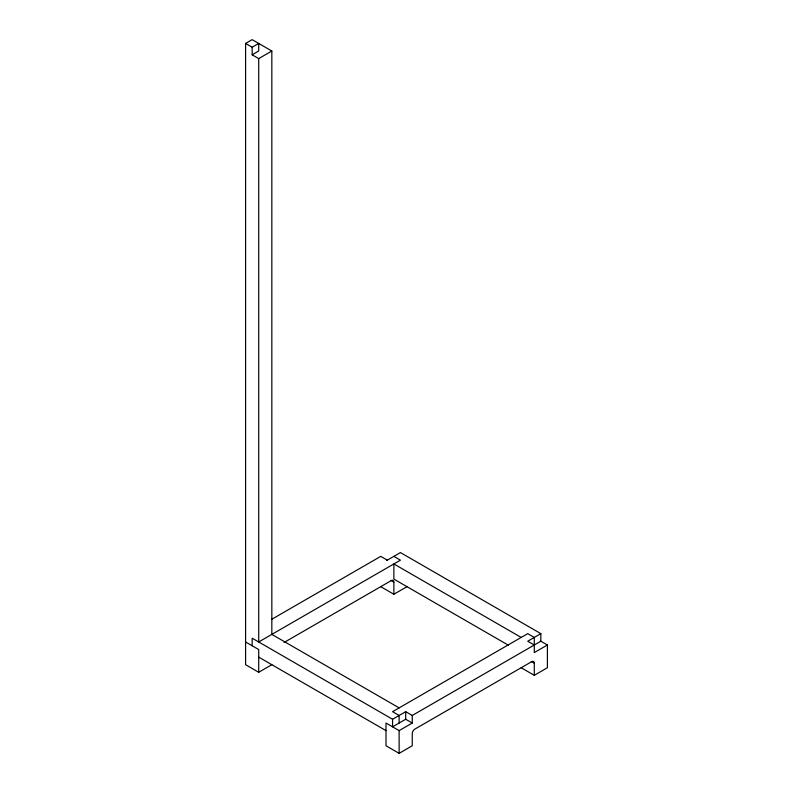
<?xml version="1.0" encoding="UTF-8"?>
<svg xmlns="http://www.w3.org/2000/svg" width="793" height="793" viewBox="0 0 793 793"><rect width="100%" height="100%" fill="white"/><g stroke="black" fill="none" stroke-linecap="round" stroke-linejoin="round"><path stroke-width="1.19" d="M271.83 664.703L258.716 672.286L245.592 664.703L245.592 43.437L252.154 39.65L271.83 51.01L271.83 634.4L399.127 707.891M252.154 47.223L258.716 43.437L258.716 51.01L252.154 54.806L252.154 47.223L245.592 43.437M252.154 54.806L258.716 58.593L271.83 51.01M271.553 619.412L380.749 556.369L387.311 560.155M386.806 560.443L400.435 552.572L540.846 633.647L540.846 641.22L412.251 715.464L405.689 711.678L392.565 719.261L252.154 638.187L252.154 645.77M284.102 642.469L391.246 580.605A3.707 2.141 -60 0 1 393.873 582.121L393.873 594.244L406.997 586.671M540.846 633.647L527.732 641.22L534.284 645.006M412.251 715.464L412.251 723.047L405.689 719.261L392.565 726.834L392.565 719.261M540.35 640.932L547.408 645.006L547.408 667.736L534.284 675.309L534.284 663.196A3.707 2.141 -60 0 0 531.667 661.679L414.868 729.104A3.707 2.141 -60 0 0 412.251 733.654L412.251 745.777L399.127 753.35L386.003 745.777L386.003 723.047L399.127 730.621L412.251 723.047M547.408 645.006L534.284 652.58L534.284 637.433L527.732 633.647L392.565 711.678L399.127 715.464L399.127 723.047M393.873 556.369L400.435 560.155L258.716 641.973L258.716 58.593M521.17 637.433L393.873 563.942L393.873 579.098L508.333 645.175M390.85 580.377L393.873 582.121M531.26 661.441L534.284 663.196M380.749 586.671L393.873 594.244M521.17 667.736L534.284 675.309M245.592 641.973L258.716 649.556L258.716 672.286M258.716 657.129L386.003 730.621M405.689 711.678L405.689 719.261M399.127 730.621L399.127 753.35"/></g></svg>
